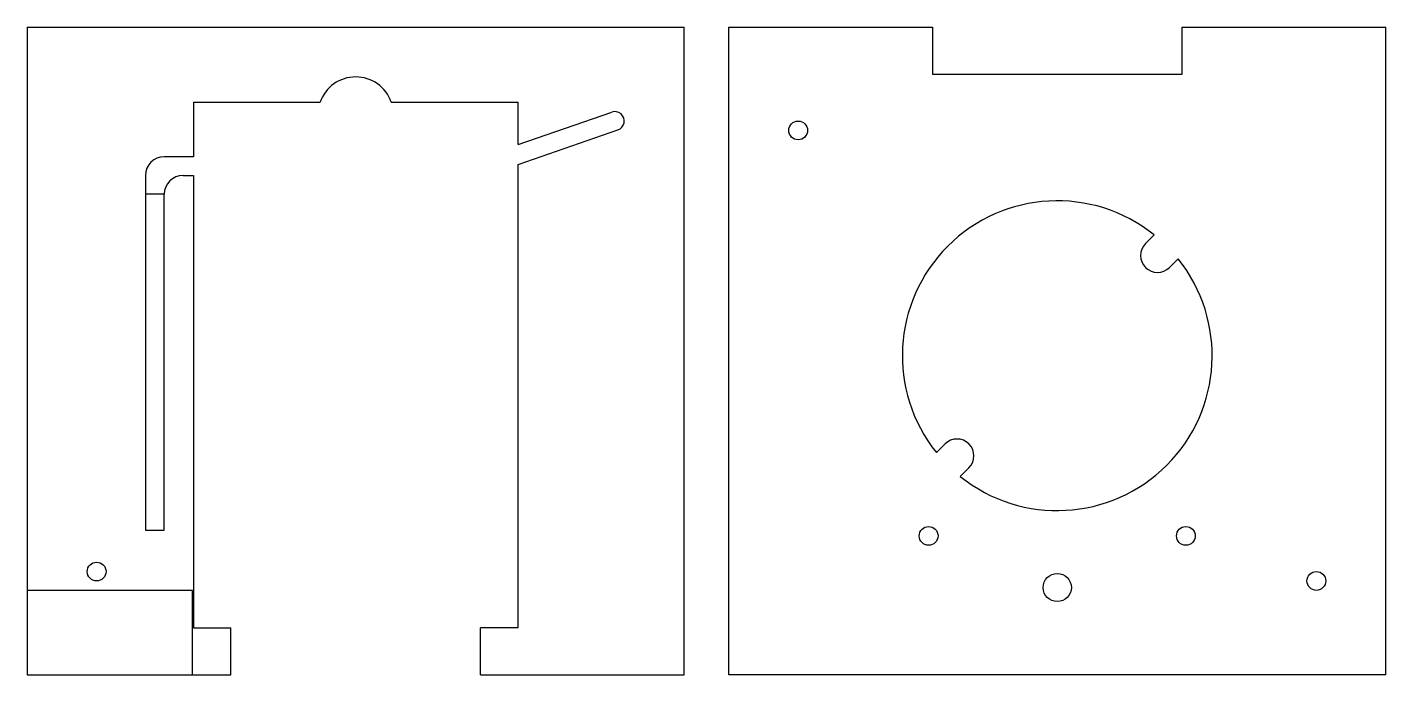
# Model space of a CAD drawing. Header units: millimetres. Extents: x -35.9 to 36.5, y -6.5 to 28.
import ezdxf

# ---------------------------------------------------------------- set-up
doc = ezdxf.new("R2010")
doc.units = ezdxf.units.MM

msp = doc.modelspace()

# ---------------------------------------------------------------- linework, layer by layer
at = {"color": 7, "linetype": 'Continuous', "lineweight": 25}
for p, q in [((-35.883, 27.968), (-35.883, -6.532)), ((-35.883, 27.968), (-0.883, 27.968)), ((-0.883, -6.532), (-0.883, 27.968)), ((1.48, -6.532), (1.48, 27.968)), ((1.48, 27.968), (12.33, 27.968)), ((12.33, 27.968), (12.33, 25.468)), ((25.63, 25.468), (25.63, 27.968)), ((25.63, 27.968), (36.48, 27.968)), ((36.48, -6.532), (36.48, 27.968)), ((12.33, 25.468), (25.63, 25.468)), ((-27.033, 23.968), (-20.275, 23.968)), ((-27.033, 23.968), (-27.033, 21.068)), ((-16.492, 23.968), (-9.733, 23.968)), ((-9.733, 21.718), (-9.733, 23.968)), ((-9.733, 21.718), (-4.746, 23.44)), ((-9.733, 20.66), (-4.42, 22.495)), ((-27.033, 21.068), (-28.583, 21.068)), ((-9.733, -4.032), (-9.733, 20.66)), ((-29.583, 20.068), (-29.583, 1.168)), ((-27.583, 20.068), (-27.033, 20.068)), ((-27.033, 20.068), (-27.033, -4.032)), ((-28.583, 19.068), (-29.583, 19.068)), ((-28.583, 1.168), (-28.583, 19.068)), ((24.142, 16.903), (23.682, 16.443)), ((25.415, 15.63), (24.955, 15.17)), ((12.545, 5.305), (13.005, 5.765)), ((13.817, 4.033), (14.278, 4.493)), ((-29.583, 1.168), (-28.583, 1.168)), ((-27.083, -2.032), (-35.883, -2.032)), ((-27.083, -6.532), (-27.083, -2.032)), ((-27.033, -4.032), (-25.033, -4.032)), ((-25.033, -6.532), (-25.033, -4.032)), ((-11.733, -6.532), (-11.733, -4.032)), ((-9.733, -4.032), (-11.733, -4.032)), ((-35.883, -6.532), (-25.033, -6.532)), ((-11.733, -6.532), (-0.883, -6.532)), ((36.48, -6.532), (1.48, -6.532))]:
    msp.add_line(p, q, dxfattribs=at)
for centre, radius in [((5.18, 22.468), 0.5), ((12.13, 0.868), 0.5), ((25.83, 0.868), 0.5), ((-32.183, -1.032), 0.5), ((18.98, -1.882), 0.75), ((32.78, -1.532), 0.5)]:
    msp.add_circle(centre, radius, dxfattribs=at)
for centre, radius, start, end in [((-18.383, 23.318), 2, 18.96557, 161.03443), ((-4.583, 22.968), 0.5, 289.05101, 109.05101), ((-28.583, 20.068), 1, 90, 180), ((-27.583, 19.068), 1, 90, 180), ((18.98, 10.468), 8.25, 51.26291, 218.73709), ((24.319, 15.806), 0.9, 135, 315), ((18.98, 10.468), 8.25, 231.26291, 38.73709), ((13.641, 5.129), 0.9, 315, 135)]:
    msp.add_arc(centre, radius, start, end, dxfattribs=at)

doc.saveas('drawing.dxf')
